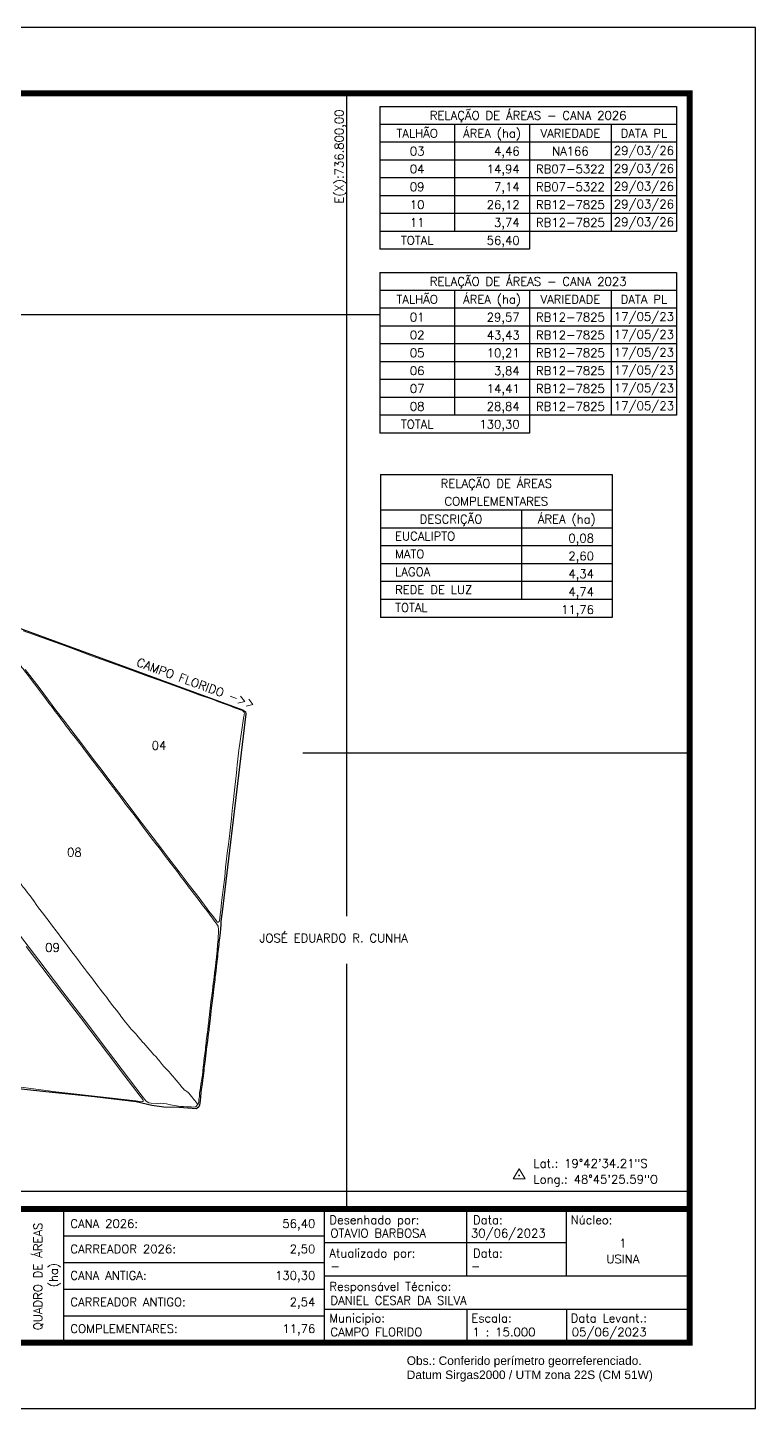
# Model space of a CAD drawing. Header units: inches. Extents: x 733278 to 737733, y 7817354 to 7820504.
# Drawn here: x 736072 to 737733, y 7817354 to 7820504 of the extents above; entities that cross this region are included whole.
import ezdxf
from ezdxf.enums import TextEntityAlignment as Align

# ---------------------------------------------------------------- set-up
doc = ezdxf.new("R2010")
doc.units = ezdxf.units.IN
doc.header["$MEASUREMENT"] = 0
doc.linetypes.add('CONTINUO', pattern=[0])
doc.linetypes.add('LIN0', pattern=[0])
for name, color, linetype in [('0114000299', 1, 'Continuous'), ('MALHA', 8, 'Continuous'), ('MARGEM', 5, 'Continuous'), ('QUADRO_DE_AREAS_CANA_2026', 7, 'Continuous'), ('QUADRO_DE_AREAS_CANA_ANTIGA', 7, 'Continuous'), ('QUADRO_DE_AREAS_COMPLEMENTARES', 7, 'Continuous')]:
    doc.layers.add(name, color=color, linetype=linetype)
for name, color, linetype, lineweight in [('0114000299004', 5, 'Continuous', 0), ('0114000299008', 5, 'Continuous', 0), ('0114000299009', 5, 'Continuous', 0), ('0114000299010', 5, 'Continuous', 0), ('TEXTO', 7, 'Continuous', 0)]:
    doc.layers.add(name, color=color, linetype=linetype, lineweight=lineweight)
doc.styles.add('marcelo', font='arial.ttf')
doc.styles.add('SIMPLEX', font='', dxfattribs={"height": 0.2})
doc.styles.get('SIMPLEX').set_extended_font_data('simplex.shx')

msp = doc.modelspace()

# ---------------------------------------------------------------- linework, layer by layer
at = {"layer": '0114000299'}
msp.add_lwpolyline([(735984.7, 7819159.1), (736562.4, 7818947.7), (736566.5, 7818945.9), (736569.4, 7818943.6), (736570.1, 7818938.9), (736516.5, 7818487.4), (736515.5, 7818480.7), (736514.9, 7818478.4), (736514.7, 7818475.8), (736514.3, 7818472.1), (736513.5, 7818464), (736513, 7818456.2), (736512.5, 7818450.8), (736512.3, 7818448.5), (736510.7, 7818432.6), (736510.2, 7818427.9), (736509, 7818418), (736508.4, 7818412.8), (736507.9, 7818407.6), (736506.7, 7818396.6), (736506.1, 7818391), (736505.5, 7818385.4), (736504.9, 7818379.8), (736503.7, 7818368.5), (736503, 7818362.8), (736501.7, 7818352.3), (736501.2, 7818347.3), (736499.9, 7818337.5), (736499.3, 7818332.3), (736497.4, 7818316.6), (736495.9, 7818304.3), (736494.9, 7818295.5), (736492.3, 7818273.8), (736491.6, 7818268.4), (736491.5, 7818267.3), (736489.1, 7818244.9), (736486.8, 7818225.3), (736486, 7818220.2), (736485.6, 7818216), (736484.7, 7818209.5), (736482.8, 7818194), (736480.9, 7818178.4), (736480.2, 7818173.6), (736479, 7818164.3), (736478.5, 7818159.7), (736477.4, 7818150.1), (736476.2, 7818140.1), (736475.6, 7818135.1), (736474.9, 7818130.2), (736474.4, 7818125.4), (736472.4, 7818107.5), (736471.8, 7818103.3), (736470.6, 7818094.8), (736468.8, 7818083), (736468, 7818075.5), (736467.7, 7818071.8), (736467.3, 7818068.1), (736466.8, 7818064.4), (736466.1, 7818056.8), (736464.8, 7818045.8), (736462.9, 7818042), (736458.9, 7818038.6), (736457.6, 7818037.9), (736418.3, 7818041), (736383, 7818041.2), (736355.8, 7818045.7), (736320.5, 7818053.4), (736225, 7818064.8), (736113.8, 7818076.4), (736009, 7818087.8)], dxfattribs=at)
at = {"layer": '0114000299004', "elevation": 638.8}
msp.add_lwpolyline([(736062.3, 7819128.1), (736093.9, 7819116.6), (736126.3, 7819105.1), (736157.8, 7819093.8), (736188.3, 7819082.3), (736218.5, 7819071.1), (736241.8, 7819062.8), (736273.9, 7819051.1), (736298.8, 7819042.2), (736315.5, 7819036.2), (736348, 7819024.4), (736372.3, 7819015.6), (736420.2, 7818998), (736443.7, 7818989.5), (736465.6, 7818981.8), (736493.2, 7818972), (736508.3, 7818966.3), (736534.2, 7818956.8), (736544.6, 7818952.8), (736549.4, 7818951.2), (736557.6, 7818948.3), (736560.8, 7818946.9), (736563.3, 7818945.5), (736565.2, 7818944.2), (736566.4, 7818942.6), (736566.9, 7818941.2), (736567, 7818939.9), (736566.9, 7818938), (736566.5, 7818935.7), (736566, 7818932.8), (736565.3, 7818928.9), (736562.2, 7818907.6), (736557.6, 7818876.3), (736554.5, 7818856), (736552.2, 7818835.6), (736550.7, 7818822.7), (736549, 7818804.5), (736546.5, 7818784.9), (736545.2, 7818771.3), (736543.8, 7818757.6), (736542.2, 7818743.7), (736540.6, 7818730.4), (736539.1, 7818718.4), (736537.3, 7818700), (736536.2, 7818686.9), (736534.6, 7818673.2), (736532.3, 7818653.9), (736530.5, 7818641.3), (736528, 7818621.2), (736525.6, 7818601.3), (736524.3, 7818588.5), (736522.1, 7818566.5), (736519.4, 7818544.5), (736517.3, 7818525.7), (736515.2, 7818508.2), (736513.2, 7818490.8), (736512.1, 7818480.8), (736511.4, 7818473.1), (736510.5, 7818467.4), (736509.3, 7818464.9), (736507.6, 7818463.9), (736505.9, 7818463.9), (736504.1, 7818465.1), (736503.1, 7818466.3), (736500.2, 7818470.3), (736494.1, 7818478.6), (736488.6, 7818486), (736463.6, 7818519.1), (736441.4, 7818548.1), (736418.2, 7818578.1), (736395, 7818608.8), (736376.5, 7818633.1), (736351.7, 7818665.7), (736333.9, 7818688.9), (736311, 7818719.2), (736287.6, 7818750.2), (736264.6, 7818780.3), (736242.3, 7818809.5), (736220.5, 7818838.1), (736198.2, 7818867.3), (736170.8, 7818903.4), (736154.5, 7818924.9), (736137.2, 7818947.6), (736120.3, 7818970.1), (736098.6, 7818998.9), (736082.7, 7819019.6), (736067.2, 7819039.9)], dxfattribs=at)
at = {"layer": '0114000299008', "linetype": 'CONTINUO', "flags": 128}
msp.add_lwpolyline([(735870, 7818797.6), (735871.2, 7818796), (735872.4, 7818794.4), (735873.9, 7818792.4), (735875.4, 7818790.5), (735881.7, 7818782), (735886.9, 7818775.1), (735890, 7818770.2), (735899.8, 7818756.8), (735906.6, 7818748), (735908.8, 7818745.3), (735915.5, 7818736.6), (735917.8, 7818733.6), (735920, 7818730.6), (735926.9, 7818721.6), (735929.3, 7818718.5), (735946.4, 7818695.4), (735957.2, 7818681.3), (735964.9, 7818671), (735971.8, 7818662.1), (735976.8, 7818655.9), (735987.1, 7818642.5), (735989.6, 7818639.1), (735997.6, 7818628.9), (736004.7, 7818618.4), (736013, 7818607.6), (736018.5, 7818600.4), (736027.4, 7818589), (736038, 7818574.6), (736052.7, 7818556.3), (736054.9, 7818553.5), (736058.2, 7818549.3), (736059.6, 7818547.5), (736063.3, 7818542.8), (736065.3, 7818540.2), (736071.7, 7818531.8), (736073.8, 7818528.9), (736078, 7818523.4), (736082.3, 7818518), (736088.1, 7818509.8), (736091.8, 7818504.1), (736097.6, 7818496.1), (736106.6, 7818484.6), (736116.3, 7818471.9), (736121.4, 7818464.9), (736126.8, 7818457.8), (736132.2, 7818450.8), (736134.7, 7818447.4), (736142.7, 7818436.8), (736148.2, 7818429.4), (736151, 7818425.7), (736153.8, 7818422.2), (736159, 7818415.5), (736161.4, 7818412.3), (736163.6, 7818409.3), (736173.6, 7818395.9), (736176.4, 7818392.3), (736179.1, 7818388.7), (736181.8, 7818385.1), (736184.5, 7818381.6), (736194.7, 7818367.9), (736197.2, 7818364.6), (736202.3, 7818358.2), (736204.8, 7818355), (736207.1, 7818351.9), (736209.4, 7818348.7), (736221.1, 7818333.3), (736228.5, 7818323.9), (736233.4, 7818317.1), (736238.2, 7818310.7), (736243.3, 7818304), (736252.9, 7818291.5), (736259.6, 7818282.6), (736264.8, 7818275.7), (736266.4, 7818273.8), (736275, 7818262.7), (736282.6, 7818252.8), (736285.1, 7818249.4), (736287.6, 7818246.2), (736296.1, 7818235.3), (736300, 7818230.9), (736303.4, 7818226.6), (736305.1, 7818224.3), (736310.6, 7818218), (736312.6, 7818216), (736316.9, 7818211.2), (736319.1, 7818208.6), (736321.4, 7818205.8), (736328.4, 7818197.6), (736330.8, 7818195.1), (736334.9, 7818189.9), (736337.3, 7818187.5), (736342.4, 7818182.3), (736347.1, 7818176.7), (736351.5, 7818171.4), (736357.4, 7818164.5), (736358.9, 7818162.6), (736361, 7818160.5), (736363.4, 7818158.5), (736365.8, 7818156.1), (736370.5, 7818150.6), (736372.9, 7818147.7), (736379.7, 7818139.2), (736383.5, 7818134.7), (736387.9, 7818129.6), (736395.3, 7818121.9), (736397.6, 7818119.4), (736402.4, 7818114), (736404.7, 7818111.2), (736407.1, 7818108.3), (736411.8, 7818102.8), (736416.2, 7818097.5), (736419.9, 7818093.1), (736421.8, 7818090.6), (736423.8, 7818088.2), (736425.8, 7818085.6), (736427.8, 7818083.2), (736429.8, 7818081.3), (736433.8, 7818078.6), (736436, 7818077.2), (736438.5, 7818075.3), (736440.8, 7818073.1), (736442.9, 7818070.5), (736447.3, 7818065), (736449.4, 7818062.2), (736451.6, 7818059.4), (736453.7, 7818056.7), (736458.6, 7818050.6), (736460.8, 7818048.2), (736461.5, 7818047.5), (736461.9, 7818049.1), (736462.9, 7818053.4), (736463.5, 7818058.9), (736464.3, 7818066.2), (736465, 7818074), (736465.5, 7818077.8), (736466.6, 7818085.6), (736468, 7818093.8), (736468.7, 7818098.2), (736469.9, 7818106.6), (736470.5, 7818110.6), (736471.2, 7818114.8), (736472.3, 7818123.7), (736473.2, 7818133.3), (736473.8, 7818138.1), (736474.3, 7818143.2), (736474.9, 7818148.2), (736475.6, 7818153.2), (736476.8, 7818163.2), (736477.4, 7818168.2), (736478, 7818173.3), (736478.5, 7818178.5), (736479, 7818183.3), (736479.7, 7818188.1), (736480.2, 7818193.1), (736480.9, 7818198.1), (736481.5, 7818203.1), (736482.2, 7818208.1), (736482.7, 7818213.1), (736483.4, 7818218.1), (736484.5, 7818227.9), (736485.6, 7818237.5), (736486.2, 7818242.3), (736486.8, 7818247.2), (736487.4, 7818252.2), (736488.5, 7818262.2), (736489, 7818267), (736490.8, 7818281.5), (736492.1, 7818291.4), (736492.8, 7818296.5), (736493.4, 7818301.7), (736494.1, 7818307), (736495.2, 7818317.6), (736495.9, 7818322.9), (736496.6, 7818328.1), (736497.3, 7818333.2), (736498, 7818338.4), (736499.2, 7818348.2), (736500.5, 7818358), (736501.1, 7818362.9), (736502.1, 7818372.7), (736502.5, 7818377.7), (736503.1, 7818382.8), (736504.1, 7818392.7), (736504.6, 7818397.8), (736506, 7818413.4), (736506.5, 7818418.3), (736507, 7818423.1), (736507.3, 7818427.7), (736507.6, 7818432.2), (736507.8, 7818436.7), (736507.9, 7818445.4), (736507.9, 7818449), (736507.6, 7818451.8), (736507, 7818454.3), (736505.9, 7818456.6), (736504.1, 7818459.1), (736501.9, 7818462), (736499.4, 7818465.4), (736496.8, 7818469.1), (736494.1, 7818472.9), (736491.2, 7818476.8), (736481.2, 7818490), (736474.4, 7818498.9), (736471, 7818503.5), (736467.5, 7818508.1), (736464, 7818512.8), (736453.4, 7818526.9), (736446, 7818536.6), (736442.2, 7818541.5), (736434.5, 7818551.5), (736427, 7818561.4), (736423.2, 7818566.3), (736419.5, 7818571.2), (736411.9, 7818581.2), (736408, 7818586.2), (736400.3, 7818596.5), (736392.6, 7818606.5), (736385, 7818616.6), (736381.1, 7818621.7), (736373.2, 7818632.1), (736365, 7818642.7), (736357, 7818653.3), (736345.5, 7818668.3), (736334.2, 7818683.3), (736323, 7818698.5), (736319.2, 7818703.4), (736315.4, 7818708.2), (736311.5, 7818713.2), (736299.9, 7818728.3), (736296.1, 7818733.2), (736288.6, 7818743), (736285, 7818747.9), (736278, 7818757.4), (736274.7, 7818761.9), (736271.4, 7818766.2), (736268, 7818770.5), (736260.9, 7818779.7), (736241.7, 7818805.3), (736233.5, 7818815.8), (736229.5, 7818821.1), (736221.4, 7818831.8), (736209.3, 7818847.6), (736205.5, 7818852.6), (736201.8, 7818857.4), (736198.3, 7818862.1), (736191.3, 7818871.3), (736180.8, 7818885), (736170.6, 7818898.1), (736167.4, 7818902.3), (736164, 7818906.5), (736160.6, 7818911), (736157.2, 7818915.7), (736153.7, 7818920.5), (736150.1, 7818925.3), (736146.5, 7818930.1), (736143, 7818934.8), (736135.7, 7818944.2), (736132.1, 7818949), (736128.5, 7818953.8), (736121.2, 7818963.5), (736113.8, 7818973.3), (736106.4, 7818983.3), (736095.5, 7818997.7), (736088.4, 7819007.1), (736071.5, 7819029.1), (736068.3, 7819033.2), (736065.2, 7819037.3), (736062.3, 7819041.2), (736059.6, 7819044.9), (736056.8, 7819048.6), (736051.6, 7819055.4), (736049, 7819058.7), (736043.7, 7819065.6), (736041.1, 7819069.1), (736038.6, 7819072.6), (736033, 7819079.8), (736030, 7819083.6), (736020.8, 7819095.6), (736015.1, 7819103), (736012.5, 7819106.5), (736006.8, 7819113.8), (736004.1, 7819117.4), (736001.5, 7819120.9), (735996.3, 7819127.7), (735993.7, 7819130.8), (735987.1, 7819139.3), (735985.3, 7819141.7), (735981.8, 7819146.2), (735978.8, 7819149.5), (735977.4, 7819150.7), (735975.5, 7819150.9), (735973.7, 7819150.6), (735972.4, 7819150.2), (735971.3, 7819149.6), (735970.3, 7819148.5), (735969.4, 7819147), (735968.3, 7819145.1), (735965.9, 7819140.3), (735964.6, 7819137.6), (735961.6, 7819130.9), (735951.3, 7819108.4), (735947.7, 7819100.5), (735944, 7819092.5), (735942.3, 7819088.4), (735940.4, 7819084.3), (735936.8, 7819076), (735935, 7819071.9), (735933.3, 7819068), (735931.6, 7819063.9), (735926.3, 7819051.9), (735922.7, 7819044.2), (735919.2, 7819036.7), (735917.2, 7819032.7), (735913.5, 7819025.2), (735911.5, 7819021.6), (735909.8, 7819018.3), (735907.9, 7819014.8), (735905.9, 7819011.4), (735904.1, 7819008.3), (735902.5, 7819005.2), (735900.8, 7819002), (735897.2, 7818995.3), (735893.9, 7818988.4), (735892.2, 7818985.1), (735885.6, 7818971.6), (735880, 7818960.2), (735878.1, 7818956.2), (735874.2, 7818948.3), (735872.2, 7818944.2), (735870.3, 7818939.9), (735868.3, 7818935.5), (735866.2, 7818931.1), (735859.9, 7818918.5), (735856, 7818910.5), (735854, 7818906.4), (735852, 7818902.1), (735847.7, 7818893.3), (735845.7, 7818889.1), (735843.7, 7818885), (735841.7, 7818881.1), (735839.7, 7818877.4), (735837.8, 7818873.8), (735836, 7818870), (735835.4, 7818868.4), (735829.2, 7818856.1), (735827.6, 7818853), (735827.2, 7818852.1), (735827.5, 7818851.6), (735829, 7818850.7), (735830, 7818849.7), (735830.9, 7818848.6), (735833.6, 7818845), (735835.6, 7818842.7), (735838.2, 7818839.2), (735840.1, 7818836.8), (735841, 7818835.6), (735843.7, 7818832.2), (735844.5, 7818831), (735845.4, 7818829.8), (735846.3, 7818828.7), (735847.2, 7818827.5), (735848.2, 7818826.3), (735849.8, 7818824), (735851.6, 7818821.7), (735852.4, 7818820.5), (735853.3, 7818819.4), (735855, 7818817.2), (735855.9, 7818815.9), (735856.8, 7818814.8), (735857.7, 7818813.6), (735858.6, 7818812.4), (735859.5, 7818811.2), (735862.1, 7818807.7), (735863, 7818806.6), (735863.9, 7818805.5), (735865.5, 7818803.2), (735866.4, 7818802.1), (735867.2, 7818801), (735868.1, 7818799.9)], close=True, dxfattribs=at)
at = {"layer": '0114000299009'}
msp.add_lwpolyline([(736044.1, 7818447.9), (736097.9, 7818377.3), (736152.7, 7818304.7), (736203.5, 7818238.8), (736252.6, 7818174.1), (736304.7, 7818104.8), (736333.7, 7818066.8), (736342, 7818056.4), (736345.5, 7818053.8), (736348.7, 7818051.7), (736354.4, 7818050.9), (736369.2, 7818050.3), (736376.7, 7818050.5), (736383.5, 7818050.2), (736389.5, 7818049.1), (736398.8, 7818046.6), (736407.9, 7818045), (736421.4, 7818043.4), (736428.5, 7818043.1), (736436.9, 7818042.6), (736445.6, 7818042), (736451.2, 7818041.4), (736455.6, 7818042.1), (736458.1, 7818043.7), (736460, 7818047.7), (736460.1, 7818048.9), (736458.6, 7818050.6), (736453.7, 7818056.7), (736451.6, 7818059.4), (736449.4, 7818062.2), (736447.3, 7818065), (736442.9, 7818070.5), (736440.8, 7818073.1), (736438.5, 7818075.3), (736436, 7818077.2), (736433.8, 7818078.6), (736429.8, 7818081.3), (736427.8, 7818083.2), (736425.8, 7818085.6), (736423.8, 7818088.2), (736421.8, 7818090.6), (736419.9, 7818093.1), (736416.2, 7818097.5), (736411.8, 7818102.8), (736407.1, 7818108.3), (736404.7, 7818111.2), (736402.4, 7818114), (736397.6, 7818119.4), (736395.3, 7818121.9), (736387.9, 7818129.6), (736383.5, 7818134.7), (736379.7, 7818139.2), (736372.9, 7818147.7), (736370.5, 7818150.6), (736365.8, 7818156.1), (736363.4, 7818158.5), (736361, 7818160.5), (736358.9, 7818162.6), (736357.4, 7818164.5), (736351.5, 7818171.4), (736347.1, 7818176.7), (736342.4, 7818182.3), (736337.3, 7818187.5), (736334.9, 7818189.9), (736330.8, 7818195.1), (736328.4, 7818197.6), (736321.4, 7818205.8), (736319.1, 7818208.6), (736316.9, 7818211.2), (736312.6, 7818216), (736310.6, 7818218), (736305.1, 7818224.3), (736303.4, 7818226.6), (736300, 7818230.9), (736296.1, 7818235.3), (736287.6, 7818246.2), (736285.1, 7818249.4), (736282.6, 7818252.8), (736275, 7818262.7), (736266.4, 7818273.8), (736264.8, 7818275.7), (736259.6, 7818282.6), (736252.9, 7818291.5), (736243.3, 7818304), (736238.2, 7818310.7), (736233.4, 7818317.1), (736228.5, 7818323.9), (736221.1, 7818333.3), (736209.4, 7818348.7), (736207.1, 7818351.9), (736204.8, 7818355), (736202.3, 7818358.2), (736197.2, 7818364.6), (736194.7, 7818367.9), (736184.5, 7818381.6), (736181.8, 7818385.1), (736179.1, 7818388.7), (736176.4, 7818392.3), (736173.6, 7818395.9), (736163.6, 7818409.3), (736161.4, 7818412.3), (736159, 7818415.5), (736153.8, 7818422.2), (736151, 7818425.7), (736148.2, 7818429.4), (736142.7, 7818436.8), (736134.7, 7818447.4), (736132.2, 7818450.8), (736126.8, 7818457.8), (736121.4, 7818464.9), (736116.3, 7818471.9), (736106.6, 7818484.6), (736097.6, 7818496.1), (736091.8, 7818504.1), (736088.1, 7818509.8), (736082.3, 7818518), (736078, 7818523.4), (736073.8, 7818528.9), (736071.7, 7818531.8)], dxfattribs=at)
at = {"layer": '0114000299010'}
msp.add_lwpolyline([(736069.2, 7818408.3), (736124.3, 7818336.2), (736193, 7818246.1), (736256.9, 7818162.1), (736294.5, 7818112.3), (736329.2, 7818066.8), (736335, 7818058.9), (736335.8, 7818057), (736336, 7818055.1), (736335.4, 7818054.2), (736334.2, 7818053.9), (736319.2, 7818055.9), (736259.1, 7818063.2), (736137.1, 7818076.6), (736039.9, 7818089.5)], dxfattribs=at)
at = {"layer": 'MALHA'}
for points in [[(736800, 7820354.4), (736800, 7818477.6)], [(734585.4, 7819850), (736875.9, 7819850)], [(736700.8, 7818850), (737583, 7818850)], [(736800, 7818368.8), (736800, 7818009), (736800, 7817809.4)], [(733428, 7817850), (737583, 7817850)]]:
    msp.add_lwpolyline(points, dxfattribs=at)
at = {"layer": 'MARGEM', "color": 174, "linetype": 'LIN0', "flags": 128}
msp.add_lwpolyline([(737733, 7820504.4), (733278, 7820504.4), (733278, 7817354.4), (737733, 7817354.4)], close=True, dxfattribs=at)
at = {"layer": 'MARGEM', "color": 174, "linetype": 'LIN0', "const_width": 13.6, "flags": 128}
for points in [[(737583, 7820354.4), (733428, 7820354.4), (733428, 7817504.4), (737583, 7817504.4)], [(734733, 7817809.4), (737583, 7817809.4), (737583, 7817504.4), (734733, 7817504.4)]]:
    msp.add_lwpolyline(points, close=True, dxfattribs=at)
at = {"layer": 'MARGEM', "color": 174, "linetype": 'LIN0', "flags": 128}
for points in [[(736154.1, 7817809.4), (736154.1, 7817508.1)], [(736749, 7817809.4), (736749, 7817508.1)], [(737074.4, 7817656.9), (737074.4, 7817809.4)], [(737302, 7817656.9), (737302, 7817809.4)], [(736154.1, 7817748.4), (736749, 7817748.4)], [(736749, 7817733.1), (737302, 7817733.1)], [(736154.1, 7817687.4), (736749, 7817687.4)], [(736749, 7817656.9), (737583.2, 7817656.9)], [(736154.1, 7817626.4), (736749, 7817626.4)], [(736749, 7817580.6), (737583.1, 7817580.6)], [(737074.4, 7817580.6), (737074.4, 7817505.1)], [(737302, 7817580.6), (737302, 7817505.1)], [(736154.1, 7817565.4), (736749, 7817565.4)]]:
    msp.add_lwpolyline(points, dxfattribs=at)
at = {"layer": 'QUADRO_DE_AREAS_CANA_2026', "color": 174, "linetype": 'ByBlock'}
for p, q in [((736875.9, 7820324.4), (736875.9, 7820039.4)), ((736875.9, 7820324.4), (737553, 7820324.4)), ((737553, 7820324.4), (737553, 7820039.4)), ((736875.9, 7820039.4), (736875.9, 7819998.7)), ((737217.5, 7820039.4), (737217.5, 7819998.7)), ((737553, 7820039.4), (737217.5, 7820039.4)), ((737217.5, 7819998.7), (736875.9, 7819998.7))]:
    msp.add_line(p, q, dxfattribs=at)
at = {"layer": 'QUADRO_DE_AREAS_CANA_2026', "linetype": 'Continuous'}
for p, q in [((737553, 7820283.7), (736875.9, 7820283.7)), ((737046.7, 7820283.7), (737046.7, 7820039.4)), ((737217.5, 7820283.7), (737217.5, 7820039.4)), ((737404.3, 7820283.7), (737404.3, 7820039.4)), ((737553, 7820243), (736875.9, 7820243)), ((737553, 7820202.3), (736875.9, 7820202.3)), ((737553, 7820161.5), (736875.9, 7820161.5)), ((737553, 7820120.8), (736875.9, 7820120.8)), ((737553, 7820080.1), (736875.9, 7820080.1)), ((737217.5, 7820039.4), (736875.9, 7820039.4))]:
    msp.add_line(p, q, dxfattribs=at)
at = {"layer": 'QUADRO_DE_AREAS_CANA_ANTIGA', "color": 174, "linetype": 'ByBlock'}
for p, q in [((736875.9, 7819945.6), (736875.9, 7819619.9)), ((736875.9, 7819945.6), (737553, 7819945.6)), ((737553, 7819945.6), (737553, 7819619.9)), ((736875.9, 7819619.9), (736875.9, 7819579.2)), ((737217.5, 7819619.9), (737217.5, 7819579.2)), ((737553, 7819619.9), (737217.5, 7819619.9)), ((737217.5, 7819579.2), (736875.9, 7819579.2))]:
    msp.add_line(p, q, dxfattribs=at)
at = {"layer": 'QUADRO_DE_AREAS_CANA_ANTIGA', "linetype": 'Continuous'}
for p, q in [((737553, 7819904.9), (736875.9, 7819904.9)), ((737046.7, 7819904.9), (737046.7, 7819619.9)), ((737217.5, 7819904.9), (737217.5, 7819619.9)), ((737404.3, 7819904.9), (737404.3, 7819619.9)), ((737553, 7819864.2), (736875.9, 7819864.2)), ((737553, 7819823.4), (736875.9, 7819823.4)), ((737553, 7819782.7), (736875.9, 7819782.7)), ((737553, 7819742), (736875.9, 7819742)), ((737553, 7819701.3), (736875.9, 7819701.3)), ((737553, 7819660.6), (736875.9, 7819660.6)), ((737553, 7819619.9), (736875.9, 7819619.9)), ((737217.5, 7819619.9), (736875.9, 7819619.9))]:
    msp.add_line(p, q, dxfattribs=at)
at = {"layer": 'QUADRO_DE_AREAS_COMPLEMENTARES', "color": 174, "linetype": 'ByBlock'}
for p, q in [((736877.6, 7819484.7), (736877.6, 7819159)), ((736877.6, 7819484.7), (737406, 7819484.7)), ((737406, 7819484.7), (737406, 7819159)), ((737406, 7819199.8), (736877.6, 7819199.8)), ((737406, 7819159), (736877.6, 7819159))]:
    msp.add_line(p, q, dxfattribs=at)
at = {"layer": 'QUADRO_DE_AREAS_COMPLEMENTARES', "linetype": 'Continuous'}
for p, q in [((737406, 7819403.3), (736877.6, 7819403.3)), ((737199.3, 7819403.3), (737199.3, 7819199.8)), ((737406, 7819362.6), (736877.6, 7819362.6)), ((737406, 7819321.9), (736877.6, 7819321.9)), ((737406, 7819281.2), (736877.6, 7819281.2)), ((737406, 7819240.5), (736877.6, 7819240.5))]:
    msp.add_line(p, q, dxfattribs=at)
at = {"layer": 'TEXTO', "color": 7, "lineweight": 9, "flags": 128}
msp.add_lwpolyline([(737180.2, 7817877.8), (737207.4, 7817877.8), (737193.8, 7817901.2)], close=True, dxfattribs=at)
at = {"layer": 'TEXTO', "color": 7, "lineweight": 9, "const_width": 2.12, "flags": 128}
msp.add_lwpolyline([(737192.7, 7817885.6, -1), (737194.8, 7817885.6, -1)], format="xyb", close=True, dxfattribs=at)

# ---------------------------------------------------------------- texts
at = {"layer": 'MALHA', "linetype": 'Continuous', "style": 'SIMPLEX'}
msp.add_text('E(X):736.800,00', height=19.5, rotation=90, dxfattribs=at).set_placement((736798.9, 7820102.8), align=Align.BOTTOM_LEFT)
at = {"layer": 'MARGEM', "color": 7, "linetype": 'Continuous', "style": 'SIMPLEX'}
for s, p in [('QUADRO DE ÁREAS', (736096, 7817655.4)), ('(ha)', (736131.6, 7817658.4))]:
    msp.add_text(s, height=19.5, rotation=90, dxfattribs=at).set_placement(p, align=Align.MIDDLE_CENTER)
for s, p in [('CANA 2026:', (736170, 7817785.6)), ('30/06/2023', (737083.9, 7817763.8)), ('OTAVIO BARBOSA', (736763.4, 7817763.9)), ('CARREADOR 2026:', (736170, 7817727.8)), ('-', (736763.4, 7817688.3)), ('-', (737083.9, 7817688.3)), ('CANA ANTIGA:', (736170, 7817667.4)), ('DANIEL CESAR DA SILVA', (736763.4, 7817610.5)), ('CARREADOR ANTIGO:', (736170, 7817606.9)), ('COMPLEMENTARES:', (736170, 7817546)), ('CAMPO FLORIDO', (736763.4, 7817538.3)), ('1 : 15.000', (737087.5, 7817538.3)), ('05/06/2023', (737314.1, 7817538.3))]:
    msp.add_text(s, height=19.5, dxfattribs=at).set_placement(p, align=Align.TOP_LEFT)
for s, p in [('56,40', (736729.1, 7817785.6)), ('2,50', (736729.1, 7817727.8)), ('130,30', (736729.1, 7817667.4)), ('2,54', (736729.1, 7817606.9)), ('11,76', (736729.1, 7817546))]:
    msp.add_text(s, height=19.5, dxfattribs=at).set_placement(p, align=Align.TOP_RIGHT)
at = {"layer": 'MARGEM', "color": 7, "linetype": 'Continuous', "lineweight": 9}
for s, style, p in [('Desenhado por:', 'SIMPLEX', (736760.9, 7817794.2)), ('Data:', 'SIMPLEX', (737088.8, 7817794.2)), ('Núcleo:', 'SIMPLEX', (737311.6, 7817794.2)), ('Atualizado por:', 'SIMPLEX', (736760.9, 7817718.3)), ('Data:', 'SIMPLEX', (737088.8, 7817718.3)), ('Responsável Técnico:', 'SIMPLEX', (736760.9, 7817642.3)), ('Municipio:', 'SIMPLEX', (736760.9, 7817570.1)), ('Escala:', 'SIMPLEX', (737084.9, 7817570.1)), ('Data Levant.:', 'SIMPLEX', (737311.6, 7817570.1)), ('Obs.: Conferido perímetro georreferenciado.', 'marcelo', (736937.5, 7817473.1)), ('Datum Sirgas2000 / UTM zona 22S (CM 51W)', 'marcelo', (736937.5, 7817440.8))]:
    msp.add_text(s, height=19.5, dxfattribs=dict(at, style=style)).set_placement(p, align=Align.TOP_LEFT)
at = {"layer": 'MARGEM', "color": 7, "linetype": 'Continuous', "style": 'SIMPLEX'}
for s, p in [('1', (737430.7, 7817731.1)), ('USINA', (737430.7, 7817695.1))]:
    msp.add_text(s, height=19.5, dxfattribs=at).set_placement(p, align=Align.MIDDLE_CENTER)
at = {"layer": 'QUADRO_DE_AREAS_CANA_2026', "linetype": 'Continuous', "style": 'SIMPLEX'}
for s, p in [('RELAÇÃO DE ÁREAS - CANA 2026', (737214.5, 7820304)), ('TALHÃO', (736961.3, 7820263.3)), ('ÁREA (ha)', (737132.1, 7820263.3)), ('VARIEDADE', (737310.9, 7820263.3)), ('DATA PL', (737478.7, 7820263.3)), ('03', (736961.3, 7820222.6)), ('NA166', (737310.9, 7820222.6)), ('29/03/26', (737478.6, 7820223.9)), ('04', (736961.3, 7820181.9)), ('RB07-5322', (737310.9, 7820181.9)), ('29/03/26', (737478.6, 7820183.2)), ('09', (736961.3, 7820141.2)), ('RB07-5322', (737310.9, 7820141.2)), ('29/03/26', (737478.6, 7820142.5)), ('10', (736961.3, 7820100.5)), ('RB12-7825', (737310.9, 7820100.5)), ('29/03/26', (737478.6, 7820101.8)), ('11', (736961.3, 7820059.8)), ('RB12-7825', (737310.9, 7820059.8)), ('29/03/26', (737478.6, 7820061.1)), ('TOTAL', (736961.3, 7820019.1))]:
    msp.add_text(s, height=19.5, dxfattribs=at).set_placement(p, align=Align.MIDDLE_CENTER)
for s, p in [('4,46', (737195.3, 7820212.8)), ('14,94', (737195.3, 7820172.1)), ('7,14', (737195.3, 7820131.3)), ('26,12', (737195.3, 7820090.6)), ('3,74', (737195.3, 7820049.9)), ('56,40', (737195.3, 7820009.2))]:
    msp.add_text(s, height=19.5, dxfattribs=at).set_placement(p, align=Align.RIGHT)
at = {"layer": 'QUADRO_DE_AREAS_CANA_ANTIGA', "linetype": 'Continuous', "style": 'SIMPLEX'}
for s, p in [('RELAÇÃO DE ÁREAS - CANA 2023', (737214.5, 7819925.2)), ('TALHÃO', (736961.3, 7819884.5)), ('ÁREA (ha)', (737132.1, 7819884.5)), ('VARIEDADE', (737310.9, 7819884.5)), ('DATA PL', (737478.7, 7819884.5)), ('01', (736961.3, 7819843.8)), ('RB12-7825', (737310.9, 7819843.8)), ('17/05/23', (737478.6, 7819845.1)), ('02', (736961.3, 7819803.1)), ('RB12-7825', (737310.9, 7819803.1)), ('17/05/23', (737478.6, 7819804.4)), ('05', (736961.3, 7819762.4)), ('RB12-7825', (737310.9, 7819762.4)), ('17/05/23', (737478.6, 7819763.7)), ('06', (736961.3, 7819721.7)), ('RB12-7825', (737310.9, 7819721.7)), ('17/05/23', (737478.6, 7819723)), ('07', (736961.3, 7819681)), ('RB12-7825', (737310.9, 7819681)), ('17/05/23', (737478.6, 7819682.3)), ('17/05/23', (737478.6, 7819641.6)), ('08', (736961.3, 7819640.2)), ('RB12-7825', (737310.9, 7819640.2)), ('TOTAL', (736961.3, 7819599.5))]:
    msp.add_text(s, height=19.5, dxfattribs=at).set_placement(p, align=Align.MIDDLE_CENTER)
for s, p in [('29,57', (737195.3, 7819834)), ('43,43', (737195.3, 7819793.2)), ('10,21', (737195.3, 7819752.5)), ('3,84', (737195.3, 7819711.8)), ('14,41', (737195.3, 7819671.1)), ('28,84', (737195.3, 7819630.4)), ('130,30', (737195.3, 7819589.7))]:
    msp.add_text(s, height=19.5, dxfattribs=at).set_placement(p, align=Align.RIGHT)
at = {"layer": 'QUADRO_DE_AREAS_COMPLEMENTARES', "linetype": 'Continuous', "style": 'SIMPLEX'}
for s, p in [('RELAÇÃO DE ÁREAS', (737141.8, 7819464.4)), ('COMPLEMENTARES', (737141.8, 7819423.7)), ('DESCRIÇÃO', (737038.5, 7819383)), ('ÁREA (ha)', (737302.6, 7819383))]:
    msp.add_text(s, height=19.5, dxfattribs=at).set_placement(p, align=Align.MIDDLE_CENTER)
for s, p in [('EUCALIPTO', (736910.9, 7819344.3)), ('MATO', (736910.9, 7819303.6)), ('LAGOA', (736910.9, 7819262.8)), ('REDE DE LUZ', (736910.9, 7819222.1)), ('TOTAL', (736910.9, 7819181.4))]:
    msp.add_text(s, height=19.5, dxfattribs=at).set_placement(p, align=Align.MIDDLE_LEFT)
for s, p in [('0,08', (737364.9, 7819329.8)), ('2,60', (737364.9, 7819289.1)), ('4,34', (737364.9, 7819248.4)), ('4,74', (737364.9, 7819207.6)), ('11,76', (737364.9, 7819166.9))]:
    msp.add_text(s, height=19.5, dxfattribs=at).set_placement(p, align=Align.RIGHT)
at = {"layer": 'TEXTO', "linetype": 'Continuous', "style": 'SIMPLEX'}
msp.add_text('CAMPO FLORIDO ->>', height=19.5, rotation=339.9031, dxfattribs=at).set_placement((736456.5, 7819009), align=Align.MIDDLE_CENTER)
for s, p in [('04', (736372.2, 7818866.8)), ('08', (736179.3, 7818623.1)), ('JOSÉ EDUARDO R. CUNHA', (736770.9, 7818427.2)), ('09', (736129.3, 7818405.8))]:
    msp.add_text(s, height=19.5, dxfattribs=at).set_placement(p, align=Align.MIDDLE_CENTER)
at = {"layer": 'TEXTO', "linetype": 'ByBlock', "style": 'SIMPLEX'}
for s, p in [('Lat.: 19°42\'34.21"S', (737226.5, 7817903.5, 985.2)), ('Long.: 48°45\'25.59"O', (737226.5, 7817867.3, 985.2))]:
    msp.add_text(s, height=19.5, dxfattribs=at).set_placement(p)

doc.saveas('drawing.dxf')
